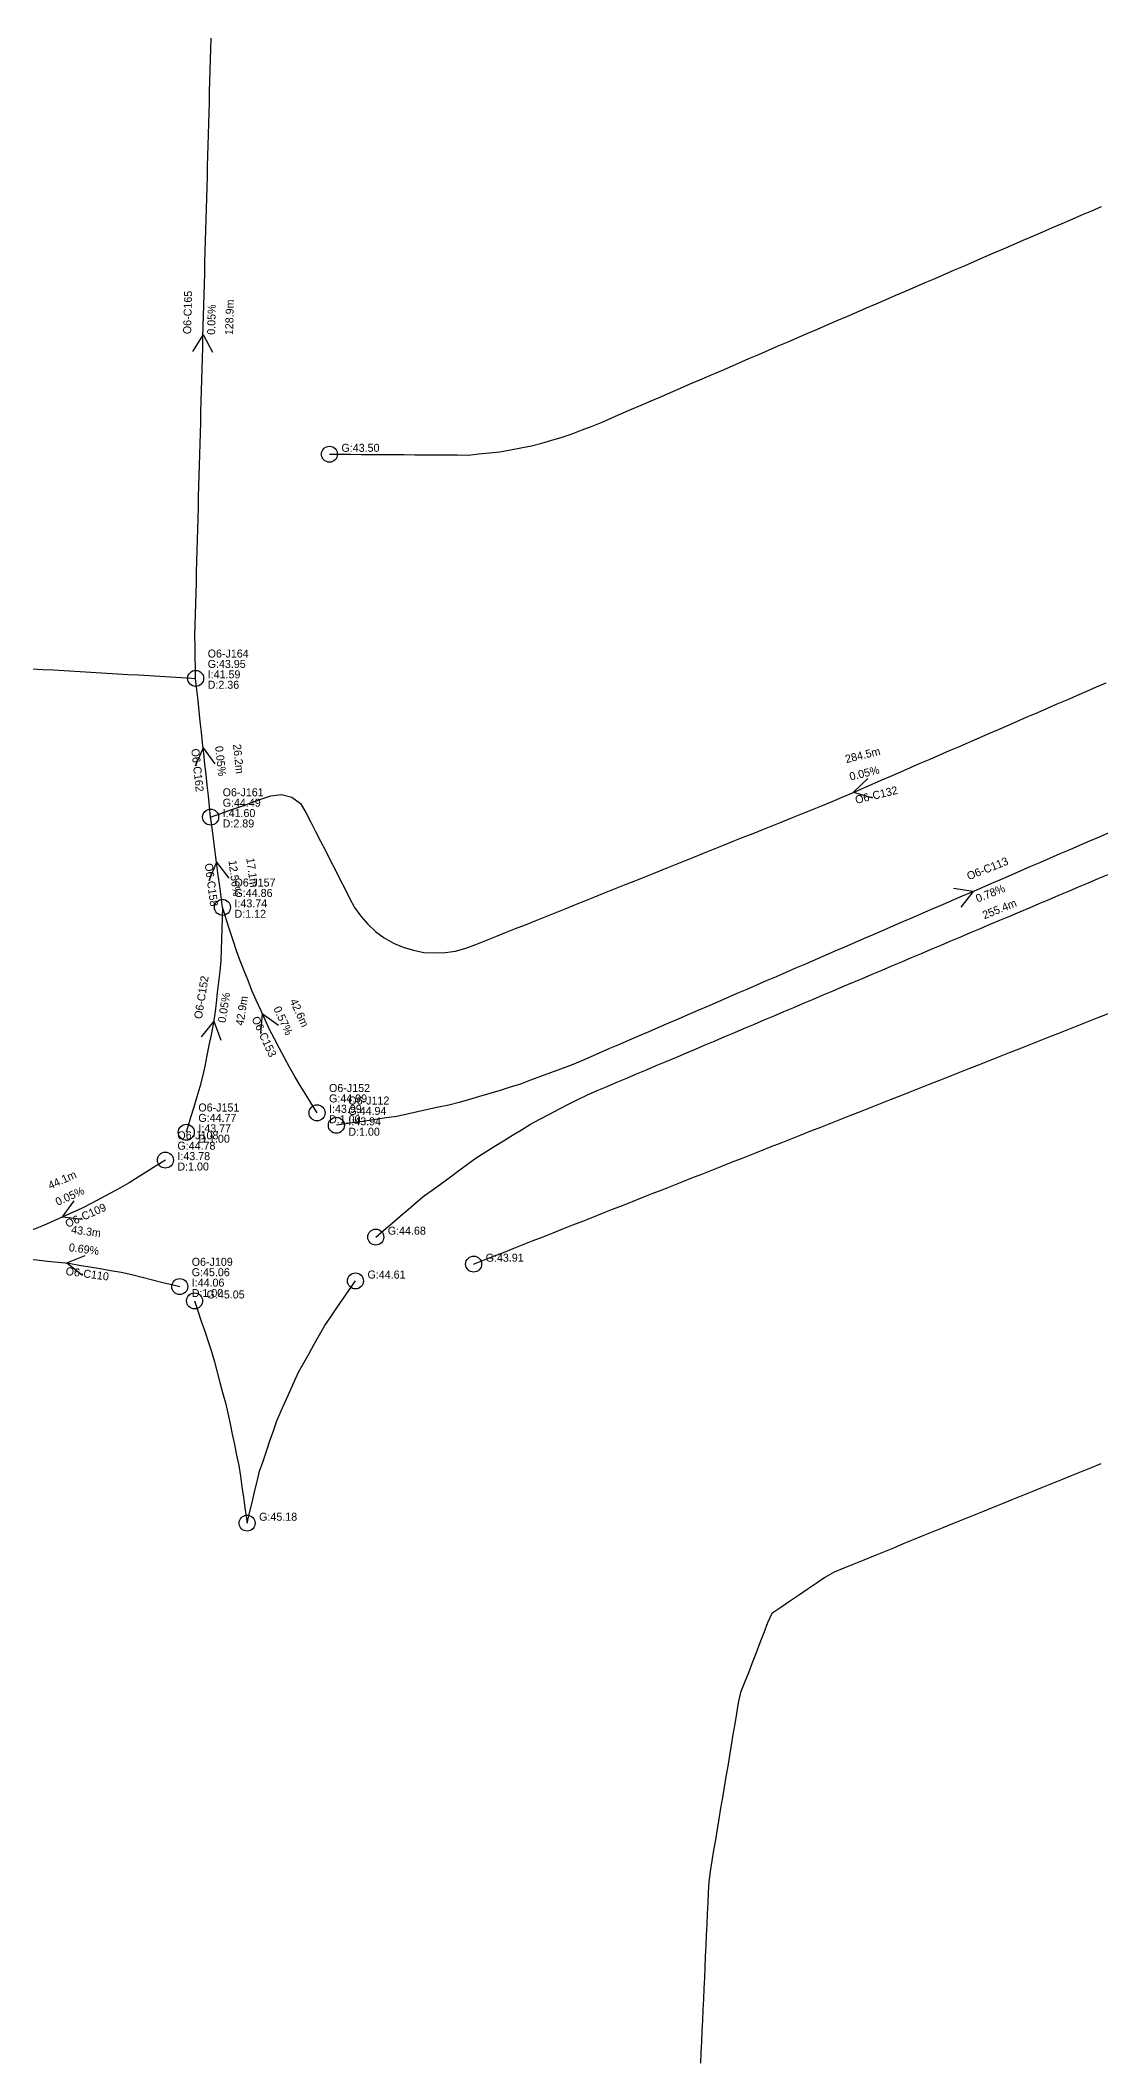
# Model space of a CAD drawing. Header units: metres. Extents: x 607160 to 610559, y 2613470 to 2618337.
# Drawn here: x 609402.1 to 609601, y 2614570.7 to 2614949 of the extents above; entities that cross this region are included whole.
import ezdxf

# ---------------------------------------------------------------- set-up
doc = ezdxf.new("R2010")
doc.units = ezdxf.units.M
for name, color, linetype in [('SW-DRAIN-LABELS', 3, 'Continuous'), ('SW-DRAIN-ORPHAN', 8, 'Continuous'), ('SW-DRAIN-SUB-06', 6, 'Continuous'), ('SW-JUNCTIONS', 7, 'Continuous')]:
    doc.layers.add(name, color=color, linetype=linetype)

msp = doc.modelspace()

# ---------------------------------------------------------------- linework, layer by layer
at = {"layer": 'SW-DRAIN-ORPHAN'}
for points in [[(609456.35, 2614871.44), (609458.35, 2614871.43), (609460.35, 2614871.42), (609462.35, 2614871.4), (609464.35, 2614871.39), (609466.35, 2614871.38), (609468.35, 2614871.37), (609470.35, 2614871.36), (609472.35, 2614871.35), (609474.35, 2614871.34), (609476.35, 2614871.33), (609478.35, 2614871.31), (609480.35, 2614871.3), (609482.35, 2614871.29), (609484.34, 2614871.49), (609486.33, 2614871.7), (609488.32, 2614871.9), (609490.29, 2614872.26), (609492.25, 2614872.64), (609494.21, 2614873.02), (609496.15, 2614873.53), (609498.07, 2614874.08), (609499.99, 2614874.63), (609501.88, 2614875.28), (609503.75, 2614876), (609505.61, 2614876.72), (609507.47, 2614877.47), (609509.3, 2614878.26), (609511.14, 2614879.05), (609512.98, 2614879.85), (609514.81, 2614880.64), (609516.65, 2614881.43), (609518.48, 2614882.22), (609520.32, 2614883.01), (609522.16, 2614883.81), (609523.99, 2614884.6), (609525.83, 2614885.39), (609527.67, 2614886.18), (609529.5, 2614886.97), (609531.34, 2614887.77), (609533.18, 2614888.56), (609535.01, 2614889.35), (609536.85, 2614890.14), (609538.69, 2614890.93), (609540.52, 2614891.73), (609542.36, 2614892.52), (609544.2, 2614893.31), (609546.03, 2614894.1), (609547.87, 2614894.89), (609549.71, 2614895.69), (609551.54, 2614896.48), (609553.38, 2614897.27), (609555.22, 2614898.06), (609557.05, 2614898.85), (609558.89, 2614899.65), (609560.72, 2614900.44), (609562.56, 2614901.23), (609564.4, 2614902.02), (609566.23, 2614902.81), (609568.07, 2614903.61), (609569.91, 2614904.4), (609571.74, 2614905.19), (609573.58, 2614905.98), (609575.42, 2614906.77), (609577.25, 2614907.57), (609579.09, 2614908.36), (609580.93, 2614909.15), (609582.76, 2614909.94), (609584.6, 2614910.73), (609586.44, 2614911.53), (609588.27, 2614912.32), (609590.11, 2614913.11), (609591.95, 2614913.9), (609593.78, 2614914.69), (609595.62, 2614915.48), (609597.46, 2614916.28), (609599.29, 2614917.07), (609601.13, 2614917.86)], [(609465.04, 2614724.71), (609466.56, 2614726.01), (609468.08, 2614727.31), (609469.6, 2614728.61), (609471.12, 2614729.91), (609472.64, 2614731.21), (609474.19, 2614732.48), (609475.8, 2614733.66), (609477.41, 2614734.85), (609479.02, 2614736.03), (609480.64, 2614737.21), (609482.25, 2614738.4), (609483.86, 2614739.58), (609485.56, 2614740.64), (609487.26, 2614741.69), (609488.96, 2614742.74), (609490.66, 2614743.79), (609492.37, 2614744.84), (609494.07, 2614745.89), (609495.83, 2614746.84), (609497.6, 2614747.76), (609499.38, 2614748.68), (609501.15, 2614749.6), (609502.93, 2614750.52), (609504.73, 2614751.39), (609506.57, 2614752.17), (609508.41, 2614752.95), (609510.25, 2614753.73), (609512.1, 2614754.51), (609513.94, 2614755.29), (609515.78, 2614756.07), (609517.62, 2614756.85), (609519.46, 2614757.62), (609521.31, 2614758.4), (609523.15, 2614759.18), (609524.99, 2614759.96), (609526.83, 2614760.74), (609528.67, 2614761.52), (609530.52, 2614762.3), (609532.36, 2614763.08), (609534.2, 2614763.86), (609536.04, 2614764.64), (609537.89, 2614765.41), (609539.73, 2614766.19), (609541.57, 2614766.97), (609543.41, 2614767.75), (609545.25, 2614768.53), (609547.1, 2614769.31), (609548.94, 2614770.09), (609550.78, 2614770.87), (609552.62, 2614771.65), (609554.46, 2614772.42), (609556.31, 2614773.2), (609558.15, 2614773.98), (609559.99, 2614774.76), (609561.83, 2614775.54), (609563.67, 2614776.32), (609565.52, 2614777.1), (609567.36, 2614777.88), (609569.2, 2614778.66), (609571.04, 2614779.44), (609572.88, 2614780.21), (609574.73, 2614780.99), (609576.57, 2614781.77), (609578.41, 2614782.55), (609580.25, 2614783.33), (609582.09, 2614784.11), (609583.94, 2614784.89), (609585.78, 2614785.67), (609587.62, 2614786.45), (609589.46, 2614787.23), (609591.3, 2614788), (609593.15, 2614788.78), (609594.99, 2614789.56), (609596.83, 2614790.34), (609598.67, 2614791.12), (609600.52, 2614791.9), (609602.36, 2614792.68)], [(609483.39, 2614719.65), (609485.25, 2614720.38), (609487.11, 2614721.11), (609488.97, 2614721.85), (609490.83, 2614722.58), (609492.69, 2614723.32), (609494.55, 2614724.05), (609496.41, 2614724.78), (609498.27, 2614725.52), (609500.13, 2614726.25), (609502, 2614726.99), (609503.86, 2614727.72), (609505.72, 2614728.46), (609507.58, 2614729.19), (609509.44, 2614729.92), (609511.3, 2614730.66), (609513.16, 2614731.39), (609515.02, 2614732.13), (609516.88, 2614732.86), (609518.74, 2614733.59), (609520.6, 2614734.33), (609522.46, 2614735.06), (609524.32, 2614735.8), (609526.18, 2614736.53), (609528.04, 2614737.26), (609529.9, 2614738), (609531.76, 2614738.73), (609533.62, 2614739.47), (609535.48, 2614740.2), (609537.34, 2614740.94), (609539.2, 2614741.67), (609541.06, 2614742.4), (609542.92, 2614743.14), (609544.78, 2614743.87), (609546.64, 2614744.61), (609548.5, 2614745.34), (609550.37, 2614746.07), (609552.23, 2614746.81), (609554.09, 2614747.54), (609555.95, 2614748.28), (609557.81, 2614749.01), (609559.67, 2614749.75), (609561.53, 2614750.48), (609563.39, 2614751.21), (609565.25, 2614751.95), (609567.11, 2614752.68), (609568.97, 2614753.42), (609570.83, 2614754.15), (609572.69, 2614754.88), (609574.55, 2614755.62), (609576.41, 2614756.35), (609578.27, 2614757.09), (609580.13, 2614757.82), (609581.99, 2614758.56), (609583.85, 2614759.29), (609585.71, 2614760.02), (609587.57, 2614760.76), (609589.43, 2614761.49), (609591.29, 2614762.23), (609593.15, 2614762.96), (609595.01, 2614763.69), (609596.87, 2614764.43), (609598.74, 2614765.16), (609600.6, 2614765.9), (609602.46, 2614766.63)], [(609440.91, 2614671.1), (609441.38, 2614673.05), (609441.85, 2614674.99), (609442.31, 2614676.94), (609442.78, 2614678.88), (609443.25, 2614680.83), (609443.89, 2614682.72), (609444.54, 2614684.61), (609445.18, 2614686.51), (609445.83, 2614688.4), (609446.48, 2614690.29), (609447.29, 2614692.12), (609448.11, 2614693.94), (609448.93, 2614695.77), (609449.74, 2614697.59), (609450.56, 2614699.42), (609451.54, 2614701.16), (609452.52, 2614702.91), (609453.5, 2614704.65), (609454.48, 2614706.39), (609455.46, 2614708.14), (609456.59, 2614709.79), (609457.73, 2614711.43), (609458.87, 2614713.08), (609460, 2614714.72), (609461.23, 2614716.49)], [(609431.06, 2614712.76), (609431.69, 2614710.87), (609432.32, 2614708.97), (609432.95, 2614707.07), (609433.58, 2614705.17), (609434.21, 2614703.27), (609434.77, 2614701.35), (609435.29, 2614699.42), (609435.8, 2614697.49), (609436.32, 2614695.56), (609436.84, 2614693.63), (609437.32, 2614691.69), (609437.73, 2614689.73), (609438.13, 2614687.77), (609438.53, 2614685.81), (609438.94, 2614683.85), (609439.34, 2614681.89), (609439.64, 2614679.91), (609439.92, 2614677.93), (609440.21, 2614675.95), (609440.5, 2614673.98), (609440.78, 2614672), (609440.91, 2614671.1)], [(609601.02, 2614682.21), (609599.17, 2614681.46), (609597.31, 2614680.71), (609595.46, 2614679.96), (609593.61, 2614679.21), (609591.75, 2614678.46), (609589.9, 2614677.71), (609588.04, 2614676.96), (609586.19, 2614676.21), (609584.34, 2614675.46), (609582.48, 2614674.7), (609580.63, 2614673.95), (609578.78, 2614673.2), (609576.92, 2614672.45), (609575.07, 2614671.7), (609573.21, 2614670.95), (609571.36, 2614670.2), (609569.51, 2614669.45), (609567.65, 2614668.7), (609565.8, 2614667.95), (609563.95, 2614667.2), (609562.09, 2614666.44), (609560.24, 2614665.69), (609558.39, 2614664.94), (609556.53, 2614664.19), (609554.68, 2614663.44), (609552.82, 2614662.69), (609550.97, 2614661.94), (609549.27, 2614660.9), (609547.61, 2614659.78), (609545.95, 2614658.66), (609544.3, 2614657.54), (609542.64, 2614656.43), (609540.98, 2614655.31), (609539.32, 2614654.19), (609538.5, 2614652.4), (609537.78, 2614650.54), (609537.06, 2614648.67), (609536.34, 2614646.8), (609535.62, 2614644.94), (609534.9, 2614643.07), (609534.18, 2614641.21), (609533.46, 2614639.34), (609533.01, 2614637.4), (609532.68, 2614635.43), (609532.35, 2614633.46), (609532.02, 2614631.48), (609531.69, 2614629.51), (609531.36, 2614627.54), (609531.03, 2614625.57), (609530.7, 2614623.59), (609530.37, 2614621.62), (609530.04, 2614619.65), (609529.7, 2614617.68), (609529.37, 2614615.7), (609529.04, 2614613.73), (609528.71, 2614611.76), (609528.38, 2614609.79), (609528.05, 2614607.81), (609527.72, 2614605.84), (609527.46, 2614603.86), (609527.37, 2614601.86), (609527.28, 2614599.87), (609527.19, 2614597.87), (609527.1, 2614595.87), (609527.01, 2614593.87), (609526.92, 2614591.87), (609526.83, 2614589.88), (609526.74, 2614587.88), (609526.65, 2614585.88), (609526.56, 2614583.88), (609526.47, 2614581.88), (609526.38, 2614579.89), (609526.29, 2614577.89), (609526.2, 2614575.89), (609526.11, 2614573.89), (609526.02, 2614571.89), (609525.92, 2614569.9)]]:
    msp.add_lwpolyline(points, dxfattribs=at)
at = {"layer": 'SW-DRAIN-SUB-06'}
for p, q in [((609432.65, 2614893.87), (609430.69, 2614890.67)), ((609432.65, 2614893.87), (609434.44, 2614890.58)), ((609432.66, 2614816.43), (609431.15, 2614813)), ((609432.66, 2614816.43), (609434.88, 2614813.4)), ((609554.6, 2614808.07), (609557.31, 2614810.66)), ((609554.6, 2614808.07), (609558.2, 2614807.02)), ((609435.18, 2614794.97), (609433.75, 2614791.51)), ((609435.18, 2614794.97), (609437.46, 2614792)), ((609577.08, 2614789.49), (609573.37, 2614790.03)), ((609577.08, 2614789.49), (609574.76, 2614786.55)), ((609434.64, 2614765.15), (609432.28, 2614762.24)), ((609434.64, 2614765.15), (609435.98, 2614761.65)), ((609443.75, 2614766.61), (609443.41, 2614762.88)), ((609443.75, 2614766.61), (609446.81, 2614764.45)), ((609406.3, 2614728.48), (609408.49, 2614731.52)), ((609406.3, 2614728.48), (609410.03, 2614728.1)), ((609407.1, 2614719.86), (609410.57, 2614721.29)), ((609407.1, 2614719.86), (609410.07, 2614717.57))]:
    msp.add_line(p, q, dxfattribs=at)
for points in [[(609431.26, 2614829.43), (609431.22, 2614831.43), (609431.18, 2614833.43), (609431.15, 2614835.43), (609431.11, 2614837.43), (609431.17, 2614839.43), (609431.22, 2614841.43), (609431.28, 2614843.42), (609431.33, 2614845.42), (609431.39, 2614847.42), (609431.44, 2614849.42), (609431.5, 2614851.42), (609431.55, 2614853.42), (609431.61, 2614855.42), (609431.66, 2614857.42), (609431.72, 2614859.42), (609431.77, 2614861.42), (609431.82, 2614863.42), (609431.88, 2614865.42), (609431.93, 2614867.42), (609431.99, 2614869.41), (609432.04, 2614871.41), (609432.1, 2614873.41), (609432.15, 2614875.41), (609432.2, 2614877.41), (609432.26, 2614879.41), (609432.31, 2614881.41), (609432.36, 2614883.41), (609432.42, 2614885.41), (609432.47, 2614887.41), (609432.53, 2614889.41), (609432.58, 2614891.41), (609432.63, 2614893.41), (609432.69, 2614895.41), (609432.74, 2614897.4), (609432.8, 2614899.4), (609432.85, 2614901.4), (609432.91, 2614903.4), (609432.96, 2614905.4), (609433.01, 2614907.4), (609433.07, 2614909.4), (609433.12, 2614911.4), (609433.18, 2614913.4), (609433.23, 2614915.4), (609433.29, 2614917.4), (609433.34, 2614919.4), (609433.4, 2614921.4), (609433.45, 2614923.4), (609433.5, 2614925.39), (609433.56, 2614927.39), (609433.61, 2614929.39), (609433.67, 2614931.39), (609433.72, 2614933.39), (609433.78, 2614935.39), (609433.83, 2614937.39), (609433.88, 2614939.39), (609433.94, 2614941.39), (609433.99, 2614943.39), (609434.05, 2614945.39), (609434.1, 2614947.39), (609434.16, 2614949.39)], [(609400.6, 2614831.24), (609402.6, 2614831.12), (609404.6, 2614831), (609406.59, 2614830.89), (609408.59, 2614830.77), (609410.59, 2614830.65), (609412.58, 2614830.53), (609414.58, 2614830.41), (609416.58, 2614830.3), (609418.57, 2614830.18), (609420.57, 2614830.06), (609422.57, 2614829.94), (609424.56, 2614829.82), (609426.56, 2614829.71), (609428.56, 2614829.59), (609430.55, 2614829.47), (609431.26, 2614829.43)], [(609434.07, 2614803.43), (609433.86, 2614805.42), (609433.64, 2614807.4), (609433.43, 2614809.39), (609433.21, 2614811.38), (609433, 2614813.37), (609432.78, 2614815.36), (609432.56, 2614817.35), (609432.35, 2614819.34), (609432.13, 2614821.32), (609431.92, 2614823.31), (609431.7, 2614825.3), (609431.49, 2614827.29), (609431.26, 2614829.43)], [(609434.07, 2614803.43), (609435.96, 2614804.1), (609437.84, 2614804.77), (609439.72, 2614805.44), (609441.61, 2614806.11), (609443.49, 2614806.79), (609445.38, 2614807.42), (609447.36, 2614807.67), (609449.29, 2614807.17), (609450.9, 2614805.98), (609451.94, 2614804.27), (609452.85, 2614802.49), (609453.76, 2614800.71), (609454.67, 2614798.93), (609455.58, 2614797.15), (609456.49, 2614795.37), (609457.4, 2614793.59), (609458.31, 2614791.8), (609459.22, 2614790.02), (609460.12, 2614788.24), (609461.07, 2614786.48), (609462.23, 2614784.86), (609463.54, 2614783.35), (609464.98, 2614781.96), (609466.62, 2614780.82), (609468.33, 2614779.81), (609470.17, 2614779.02), (609472.09, 2614778.47), (609474.04, 2614778.04), (609476.04, 2614777.97), (609478.03, 2614778.03), (609480.01, 2614778.32), (609481.92, 2614778.88), (609483.81, 2614779.54), (609485.67, 2614780.28), (609487.52, 2614781.03), (609489.38, 2614781.77), (609491.24, 2614782.52), (609493.09, 2614783.26), (609494.95, 2614784), (609496.8, 2614784.75), (609498.66, 2614785.49), (609500.52, 2614786.24), (609502.37, 2614786.98), (609504.23, 2614787.73), (609506.09, 2614788.47), (609507.94, 2614789.22), (609509.8, 2614789.96), (609511.65, 2614790.71), (609513.51, 2614791.45), (609515.37, 2614792.19), (609517.22, 2614792.94), (609519.08, 2614793.68), (609520.94, 2614794.43), (609522.79, 2614795.17), (609524.65, 2614795.92), (609526.51, 2614796.66), (609528.36, 2614797.41), (609530.22, 2614798.15), (609532.07, 2614798.89), (609533.93, 2614799.64), (609535.79, 2614800.38), (609537.64, 2614801.13), (609539.5, 2614801.87), (609541.36, 2614802.62), (609543.21, 2614803.36), (609545.07, 2614804.11), (609546.92, 2614804.85), (609548.78, 2614805.6), (609550.63, 2614806.35), (609552.47, 2614807.15), (609554.3, 2614807.94), (609556.14, 2614808.74), (609557.97, 2614809.53), (609559.81, 2614810.33), (609561.64, 2614811.12), (609563.48, 2614811.92), (609565.31, 2614812.71), (609567.15, 2614813.51), (609568.98, 2614814.3), (609570.82, 2614815.1), (609572.65, 2614815.89), (609574.49, 2614816.68), (609576.33, 2614817.48), (609578.16, 2614818.27), (609580, 2614819.07), (609581.83, 2614819.86), (609583.67, 2614820.66), (609585.5, 2614821.45), (609587.34, 2614822.25), (609589.17, 2614823.04), (609591.01, 2614823.84), (609592.84, 2614824.63), (609594.68, 2614825.43), (609596.51, 2614826.22), (609598.35, 2614827.02), (609600.18, 2614827.81), (609602.02, 2614828.61)], [(609436.29, 2614786.51), (609436.03, 2614788.5), (609435.77, 2614790.48), (609435.51, 2614792.46), (609435.25, 2614794.45), (609434.99, 2614796.43), (609434.73, 2614798.41), (609434.47, 2614800.4), (609434.21, 2614802.38), (609434.07, 2614803.43)], [(609602.52, 2614800.49), (609600.69, 2614799.69), (609598.85, 2614798.9), (609597.02, 2614798.11), (609595.18, 2614797.31), (609593.34, 2614796.52), (609591.51, 2614795.73), (609589.67, 2614794.93), (609587.84, 2614794.14), (609586, 2614793.35), (609584.16, 2614792.55), (609582.33, 2614791.76), (609580.49, 2614790.97), (609578.66, 2614790.17), (609576.82, 2614789.38), (609574.98, 2614788.59), (609573.15, 2614787.79), (609571.31, 2614787), (609569.48, 2614786.21), (609567.64, 2614785.41), (609565.8, 2614784.62), (609563.97, 2614783.83), (609562.13, 2614783.03), (609560.3, 2614782.24), (609558.46, 2614781.45), (609556.62, 2614780.65), (609554.79, 2614779.86), (609552.95, 2614779.07), (609551.12, 2614778.27), (609549.28, 2614777.48), (609547.45, 2614776.69), (609545.61, 2614775.89), (609543.77, 2614775.1), (609541.94, 2614774.31), (609540.1, 2614773.51), (609538.27, 2614772.72), (609536.43, 2614771.93), (609534.59, 2614771.13), (609532.76, 2614770.34), (609530.92, 2614769.55), (609529.09, 2614768.75), (609527.25, 2614767.96), (609525.41, 2614767.17), (609523.58, 2614766.37), (609521.74, 2614765.58), (609519.91, 2614764.79), (609518.07, 2614763.99), (609516.23, 2614763.2), (609514.4, 2614762.41), (609512.56, 2614761.61), (609510.73, 2614760.82), (609508.89, 2614760.03), (609507.05, 2614759.23), (609505.22, 2614758.44), (609503.38, 2614757.65), (609501.53, 2614756.9), (609499.66, 2614756.2), (609497.78, 2614755.5), (609495.91, 2614754.8), (609494.04, 2614754.1), (609492.16, 2614753.4), (609490.26, 2614752.78), (609488.34, 2614752.21), (609486.43, 2614751.63), (609484.51, 2614751.06), (609482.6, 2614750.49), (609480.68, 2614749.91), (609478.73, 2614749.46), (609476.78, 2614749.04), (609474.82, 2614748.62), (609472.87, 2614748.19), (609470.91, 2614747.77), (609468.96, 2614747.34), (609466.98, 2614747.05), (609465, 2614746.75), (609463.03, 2614746.46), (609461.05, 2614746.17), (609459.07, 2614745.87), (609457.64, 2614745.66)], [(609436.29, 2614786.51), (609436.22, 2614784.52), (609436.16, 2614782.52), (609436.09, 2614780.52), (609436.02, 2614778.52), (609435.96, 2614776.52), (609435.78, 2614774.53), (609435.55, 2614772.54), (609435.31, 2614770.56), (609435.08, 2614768.57), (609434.85, 2614766.58), (609434.56, 2614764.61), (609434.16, 2614762.65), (609433.76, 2614760.69), (609433.37, 2614758.73), (609432.97, 2614756.77), (609432.57, 2614754.81), (609432.02, 2614752.89), (609431.45, 2614750.97), (609430.89, 2614749.05), (609430.32, 2614747.13), (609429.76, 2614745.21), (609429.51, 2614744.35)], [(609454.02, 2614748), (609452.97, 2614749.71), (609451.92, 2614751.41), (609450.88, 2614753.11), (609449.83, 2614754.81), (609448.85, 2614756.56), (609447.91, 2614758.32), (609446.96, 2614760.08), (609446.02, 2614761.85), (609445.12, 2614763.64), (609444.29, 2614765.45), (609443.45, 2614767.27), (609442.61, 2614769.09), (609441.8, 2614770.91), (609441.08, 2614772.78), (609440.36, 2614774.64), (609439.63, 2614776.51), (609438.91, 2614778.37), (609438.3, 2614780.27), (609437.68, 2614782.18), (609437.07, 2614784.08), (609436.46, 2614785.99), (609436.29, 2614786.51)], [(609425.58, 2614739.14), (609423.88, 2614738.08), (609422.19, 2614737.02), (609420.49, 2614735.96), (609418.8, 2614734.89), (609417.07, 2614733.9), (609415.3, 2614732.96), (609413.54, 2614732.01), (609411.78, 2614731.07), (609410, 2614730.15), (609408.18, 2614729.33), (609406.35, 2614728.51), (609404.53, 2614727.69), (609402.7, 2614726.87), (609400.84, 2614726.15), (609398.96, 2614725.46), (609397.09, 2614724.77), (609395.21, 2614724.07), (609393.32, 2614723.43), (609391.4, 2614722.87), (609389.48, 2614722.3), (609387.56, 2614721.74), (609385.52, 2614721.15)], [(609385.52, 2614721.15), (609387.52, 2614721.1), (609389.52, 2614721.06), (609391.52, 2614721.01), (609393.52, 2614720.97), (609395.52, 2614720.93), (609397.51, 2614720.79), (609399.5, 2614720.61), (609401.5, 2614720.42), (609403.49, 2614720.23), (609405.48, 2614720.04), (609407.46, 2614719.82), (609409.44, 2614719.48), (609411.41, 2614719.14), (609413.38, 2614718.8), (609415.35, 2614718.46), (609417.32, 2614718.12), (609419.27, 2614717.67), (609421.21, 2614717.19), (609423.15, 2614716.71), (609425.09, 2614716.22), (609427.03, 2614715.74), (609428.27, 2614715.43)]]:
    msp.add_lwpolyline(points, dxfattribs=at)
at = {"layer": 'SW-JUNCTIONS'}
for centre in [(609456.35, 2614871.44), (609431.26, 2614829.43), (609434.07, 2614803.43), (609436.29, 2614786.51), (609454.02, 2614748), (609457.64, 2614745.66), (609429.51, 2614744.35), (609425.58, 2614739.14), (609465.04, 2614724.71), (609483.39, 2614719.65), (609428.27, 2614715.43), (609461.23, 2614716.49), (609431.06, 2614712.76), (609440.91, 2614671.1)]:
    msp.add_circle(centre, 1.5, dxfattribs=at)

# ---------------------------------------------------------------- texts
at = {"layer": 'SW-DRAIN-LABELS', "color": 3}
for s, rotation, p in [('O6-C165', 88.6029, (609430.4, 2614893.92)), ('O6-C162', -83.8165, (609430.43, 2614816.19)), ('O6-C132', 13.6951, (609555.13, 2614805.89)), ('O6-C113', 21.7642, (609576.24, 2614791.58)), ('O6-C158', -82.5283, (609432.95, 2614794.68)), ('O6-C152', 80.86, (609432.42, 2614765.51)), ('O6-C153', -65.2756, (609441.71, 2614765.67)), ('O6-C109', 24.1914, (609407.22, 2614726.43)), ('O6-C110', -7.6138, (609406.81, 2614717.63))]:
    msp.add_text(s, height=1.5, rotation=rotation, dxfattribs=at).set_placement(p)
at = {"layer": 'SW-DRAIN-LABELS', "color": 2}
for s, rotation, p in [('0.05%', 88.6029, (609434.9, 2614893.81)), ('128.9m', 88.6029, (609438.27, 2614893.73)), ('0.05%', -83.8165, (609434.9, 2614816.67)), ('26.2m', -83.8165, (609438.26, 2614817.03)), ('284.5m', 13.6951, (609553.27, 2614813.54)), ('0.05%', 13.6951, (609554.07, 2614810.26)), ('17.1m', -82.5283, (609440.76, 2614795.7)), ('12.56%', -82.5283, (609437.41, 2614795.26)), ('0.78%', 21.7642, (609577.91, 2614787.4)), ('255.4m', 21.7642, (609579.16, 2614784.27)), ('0.05%', 80.86, (609436.86, 2614764.8)), ('42.9m', 80.86, (609440.2, 2614764.26)), ('42.6m', -65.2756, (609448.86, 2614768.96)), ('0.57%', -65.2756, (609445.8, 2614767.55)), ('44.1m', 24.1914, (609403.99, 2614733.61)), ('0.05%', 24.1914, (609405.37, 2614730.54)), ('0.69%', -7.6138, (609407.4, 2614722.09)), ('43.3m', -7.6138, (609407.85, 2614725.43))]:
    msp.add_text(s, height=1.5, rotation=rotation, dxfattribs=at).set_placement(p)
at = {"layer": 'SW-DRAIN-LABELS', "color": 7}
for s, p in [('G:43.50', (609458.6, 2614871.89)), ('O6-J164', (609433.51, 2614833.33)), ('G:43.95', (609433.51, 2614831.38)), ('O6-J161', (609436.32, 2614807.33)), ('G:44.49', (609436.32, 2614805.38)), ('O6-J157', (609438.54, 2614790.41)), ('G:44.86', (609438.54, 2614788.46)), ('O6-J152', (609456.27, 2614751.9)), ('G:44.99', (609456.27, 2614749.95)), ('O6-J112', (609459.89, 2614749.56)), ('O6-J151', (609431.76, 2614748.25)), ('G:44.77', (609431.76, 2614746.3)), ('G:44.94', (609459.89, 2614747.61)), ('O6-J108', (609427.83, 2614743.04)), ('G:44.78', (609427.83, 2614741.09)), ('G:44.68', (609467.29, 2614725.16)), ('O6-J109', (609430.52, 2614719.33)), ('G:43.91', (609485.64, 2614720.1)), ('G:45.06', (609430.52, 2614717.38)), ('G:44.61', (609463.48, 2614716.94)), ('G:45.05', (609433.31, 2614713.21)), ('G:45.18', (609443.16, 2614671.55))]:
    msp.add_text(s, height=1.5, dxfattribs=at).set_placement(p)
at = {"layer": 'SW-DRAIN-LABELS', "color": 4}
for s, p in [('I:41.59', (609433.51, 2614829.43)), ('I:41.60', (609436.32, 2614803.43)), ('I:43.74', (609438.54, 2614786.51)), ('I:43.99', (609456.27, 2614748)), ('I:43.94', (609459.89, 2614745.66)), ('I:43.77', (609431.76, 2614744.35)), ('I:43.78', (609427.83, 2614739.14)), ('I:44.06', (609430.52, 2614715.43))]:
    msp.add_text(s, height=1.5, dxfattribs=at).set_placement(p)
at = {"layer": 'SW-DRAIN-LABELS', "color": 6}
for s, p in [('D:2.36', (609433.51, 2614827.48)), ('D:2.89', (609436.32, 2614801.48)), ('D:1.12', (609438.54, 2614784.56)), ('D:1.00', (609456.27, 2614746.05)), ('D:1.00', (609431.76, 2614742.4)), ('D:1.00', (609459.89, 2614743.71)), ('D:1.00', (609427.83, 2614737.19)), ('D:1.00', (609430.52, 2614713.48))]:
    msp.add_text(s, height=1.5, dxfattribs=at).set_placement(p)

doc.saveas('drawing.dxf')
